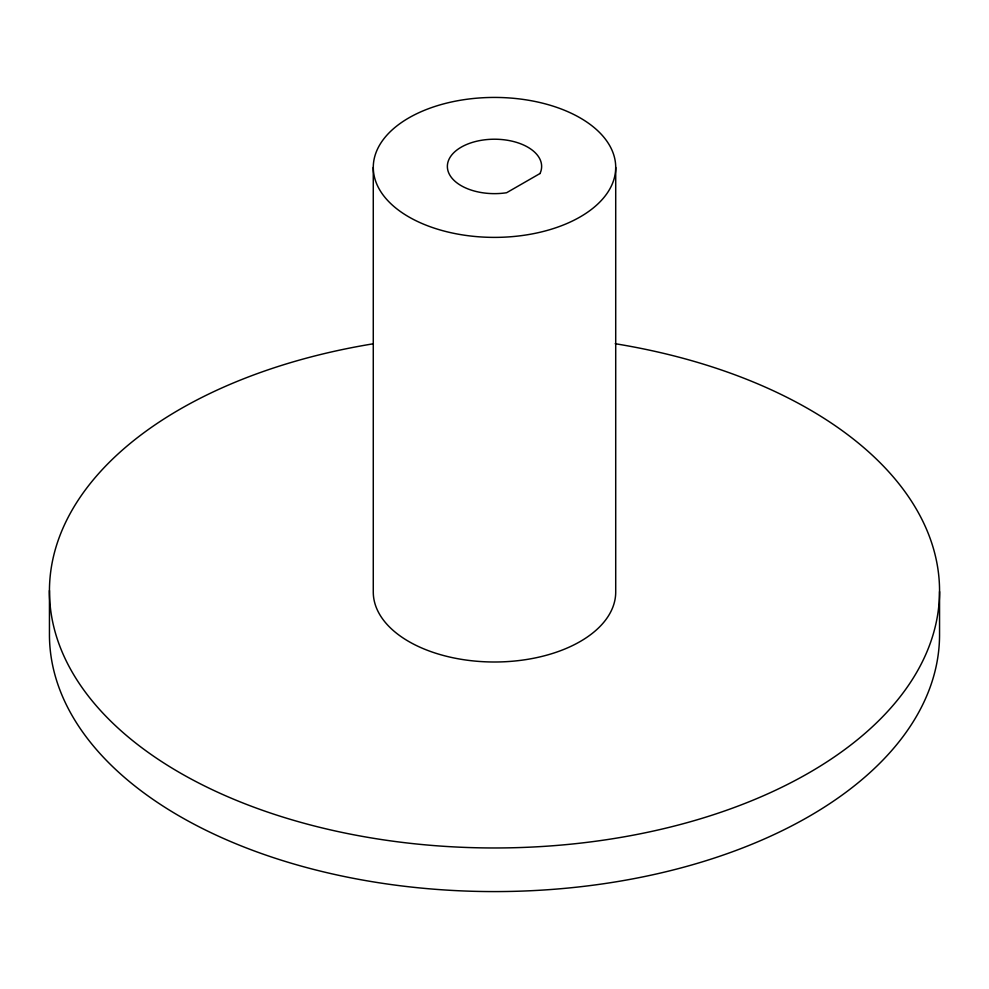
<?xml version="1.0" encoding="UTF-8"?>
<svg xmlns="http://www.w3.org/2000/svg" width="989" height="989" viewBox="0 0 989 989"><rect width="100%" height="100%" fill="white"/><g stroke="black" fill="none" stroke-linecap="round" stroke-linejoin="round"><path stroke-width="1.48" d="M939.55 591.57L939.55 635.173A445.05 256.942 0 0 1 493.573 891.584A445.05 256.942 0 0 1 49.45 634.097L49.45 590.495M615.714 167.401A121.227 69.984 0 0 1 433.887 228.014A121.227 69.984 0 0 1 433.887 106.8A121.227 69.984 0 0 1 615.714 167.401L615.714 592.003A121.227 69.984 0 0 1 494.5 662A121.227 69.984 0 0 1 373.273 592.003L373.273 167.401M615.22 343.715A445.05 256.942 0 0 1 858.229 739.092A445.05 256.942 0 0 1 131.562 739.735A445.05 256.942 0 0 1 372.482 343.925M540.006 173.52L506.603 192.731A47.138 27.21 0 0 1 447.535 168.736A47.138 27.21 0 0 1 498.703 139.325A47.138 27.21 0 0 1 540.006 173.52"/></g></svg>
